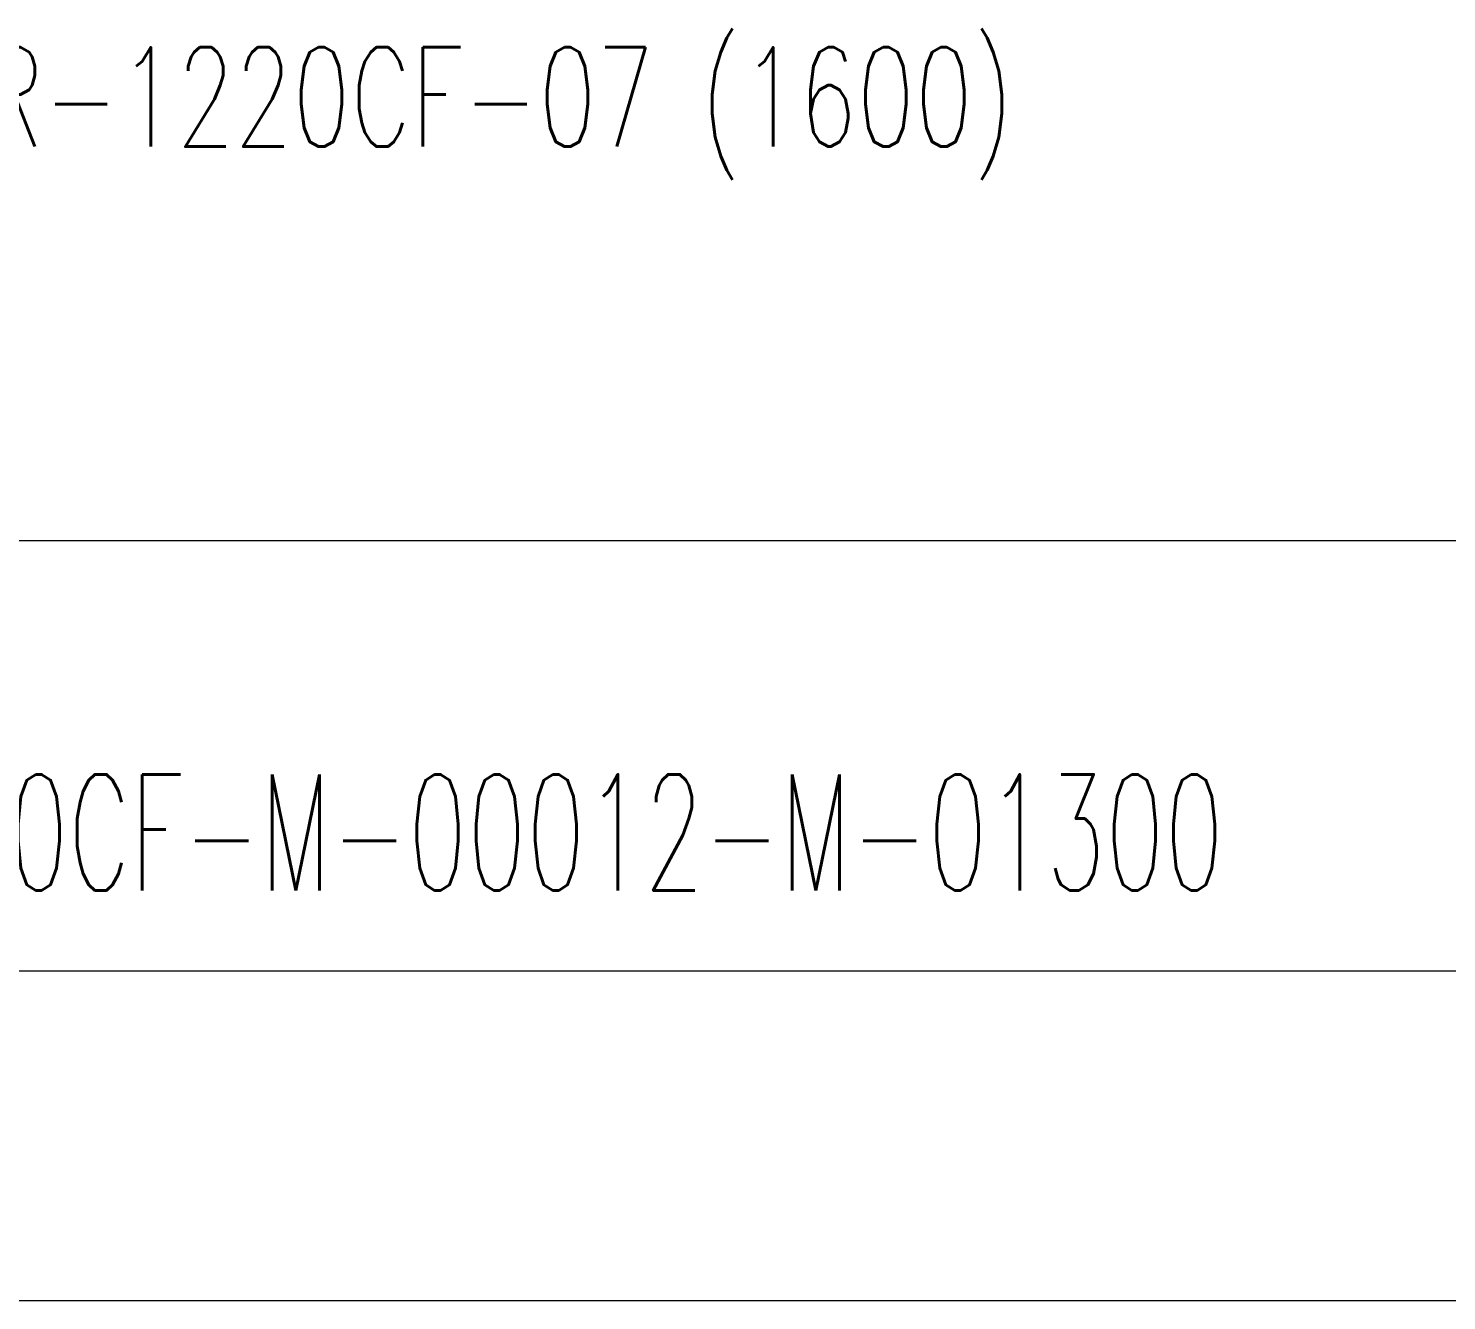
# Model space of a CAD drawing. Header units: millimetres. Extents: x 2 to 845, y 5 to 599.
# Drawn here: x 710.15 to 752.99, y 5.04 to 43.47 of the extents above; entities that cross this region are included whole.
import ezdxf

# ---------------------------------------------------------------- set-up
doc = ezdxf.new("R2010")
doc.units = ezdxf.units.MM
doc.linetypes.add('XKITLINE00', pattern=[0])
doc.layers.add('Outro tipo de objeto', color=7, linetype='Continuous', lineweight=0)
doc.styles.add('ROMANS', font='ROMANS__.TTF')

msp = doc.modelspace()

# ---------------------------------------------------------------- linework, layer by layer
at = {"layer": 'Outro tipo de objeto', "color": 5, "linetype": 'XKITLINE00', "lineweight": 0}
msp.add_line((659.999, 27.997), (835, 27.997), dxfattribs=at)
at = {"layer": 'Outro tipo de objeto', "color": 6, "linetype": 'XKITLINE00', "lineweight": 0}
msp.add_line((28.996, 14.997), (835, 14.997), dxfattribs=at)
at = {"layer": 'Outro tipo de objeto', "color": 7, "linetype": 'XKITLINE00', "lineweight": 0}
msp.add_line((4.035, 5.036), (845, 5.036), dxfattribs=at)

# ---------------------------------------------------------------- texts
at = {"layer": 'Outro tipo de objeto', "color": 5, "style": 'ROMANS'}
for s, height, width, p in [('TRANSPORTADOR DE CORREIA - TR-1220CF-07 (1600)', 3, 0.68, (661.999, 39.897)), ('SB-DF-0000CF-M-00012-M-01300', 3.5, 0.595, (692.433, 17.43))]:
    msp.add_text(s, height=height, dxfattribs=dict(at, width=width)).set_placement(p)

doc.saveas('drawing.dxf')
